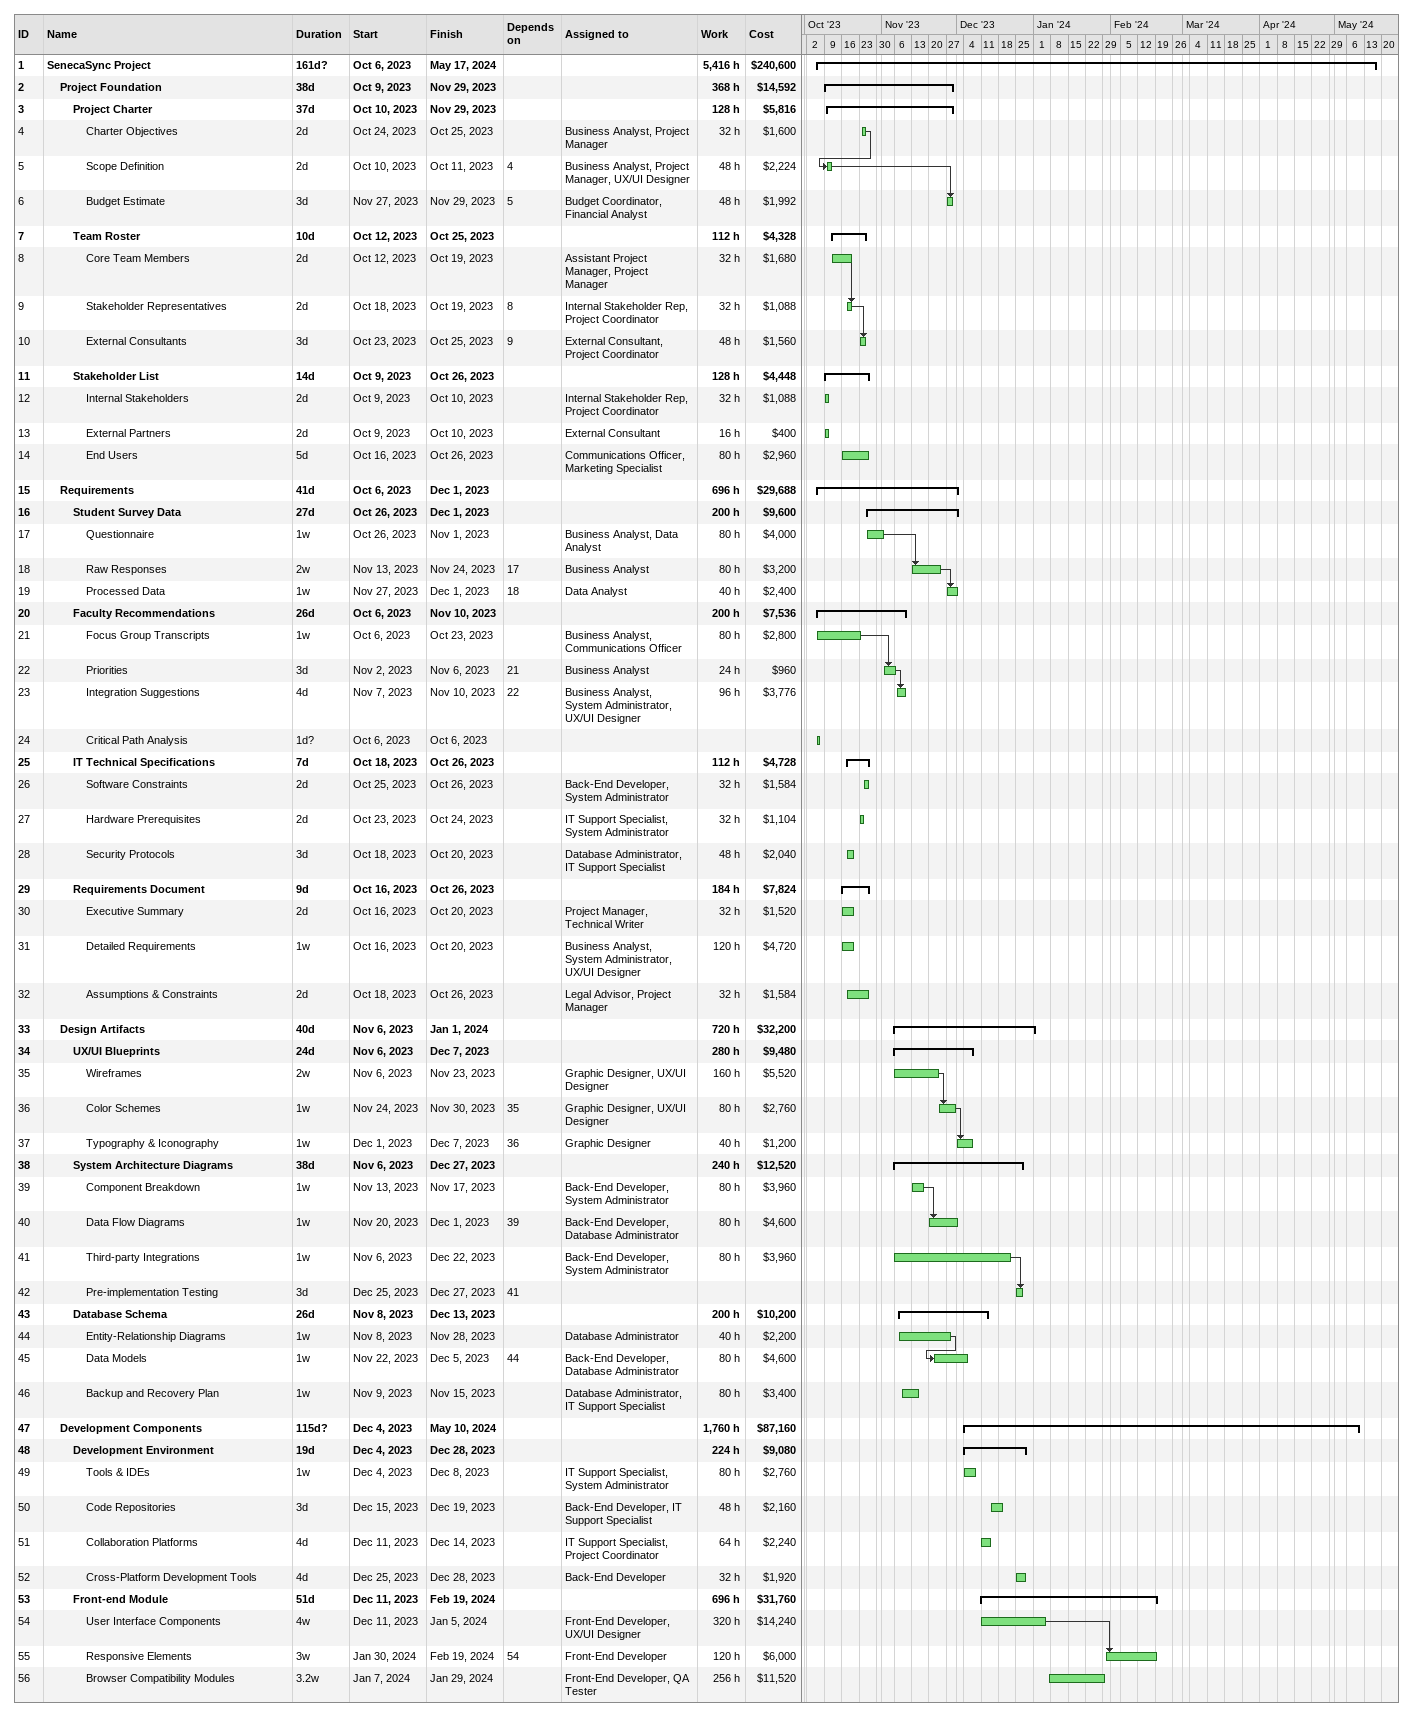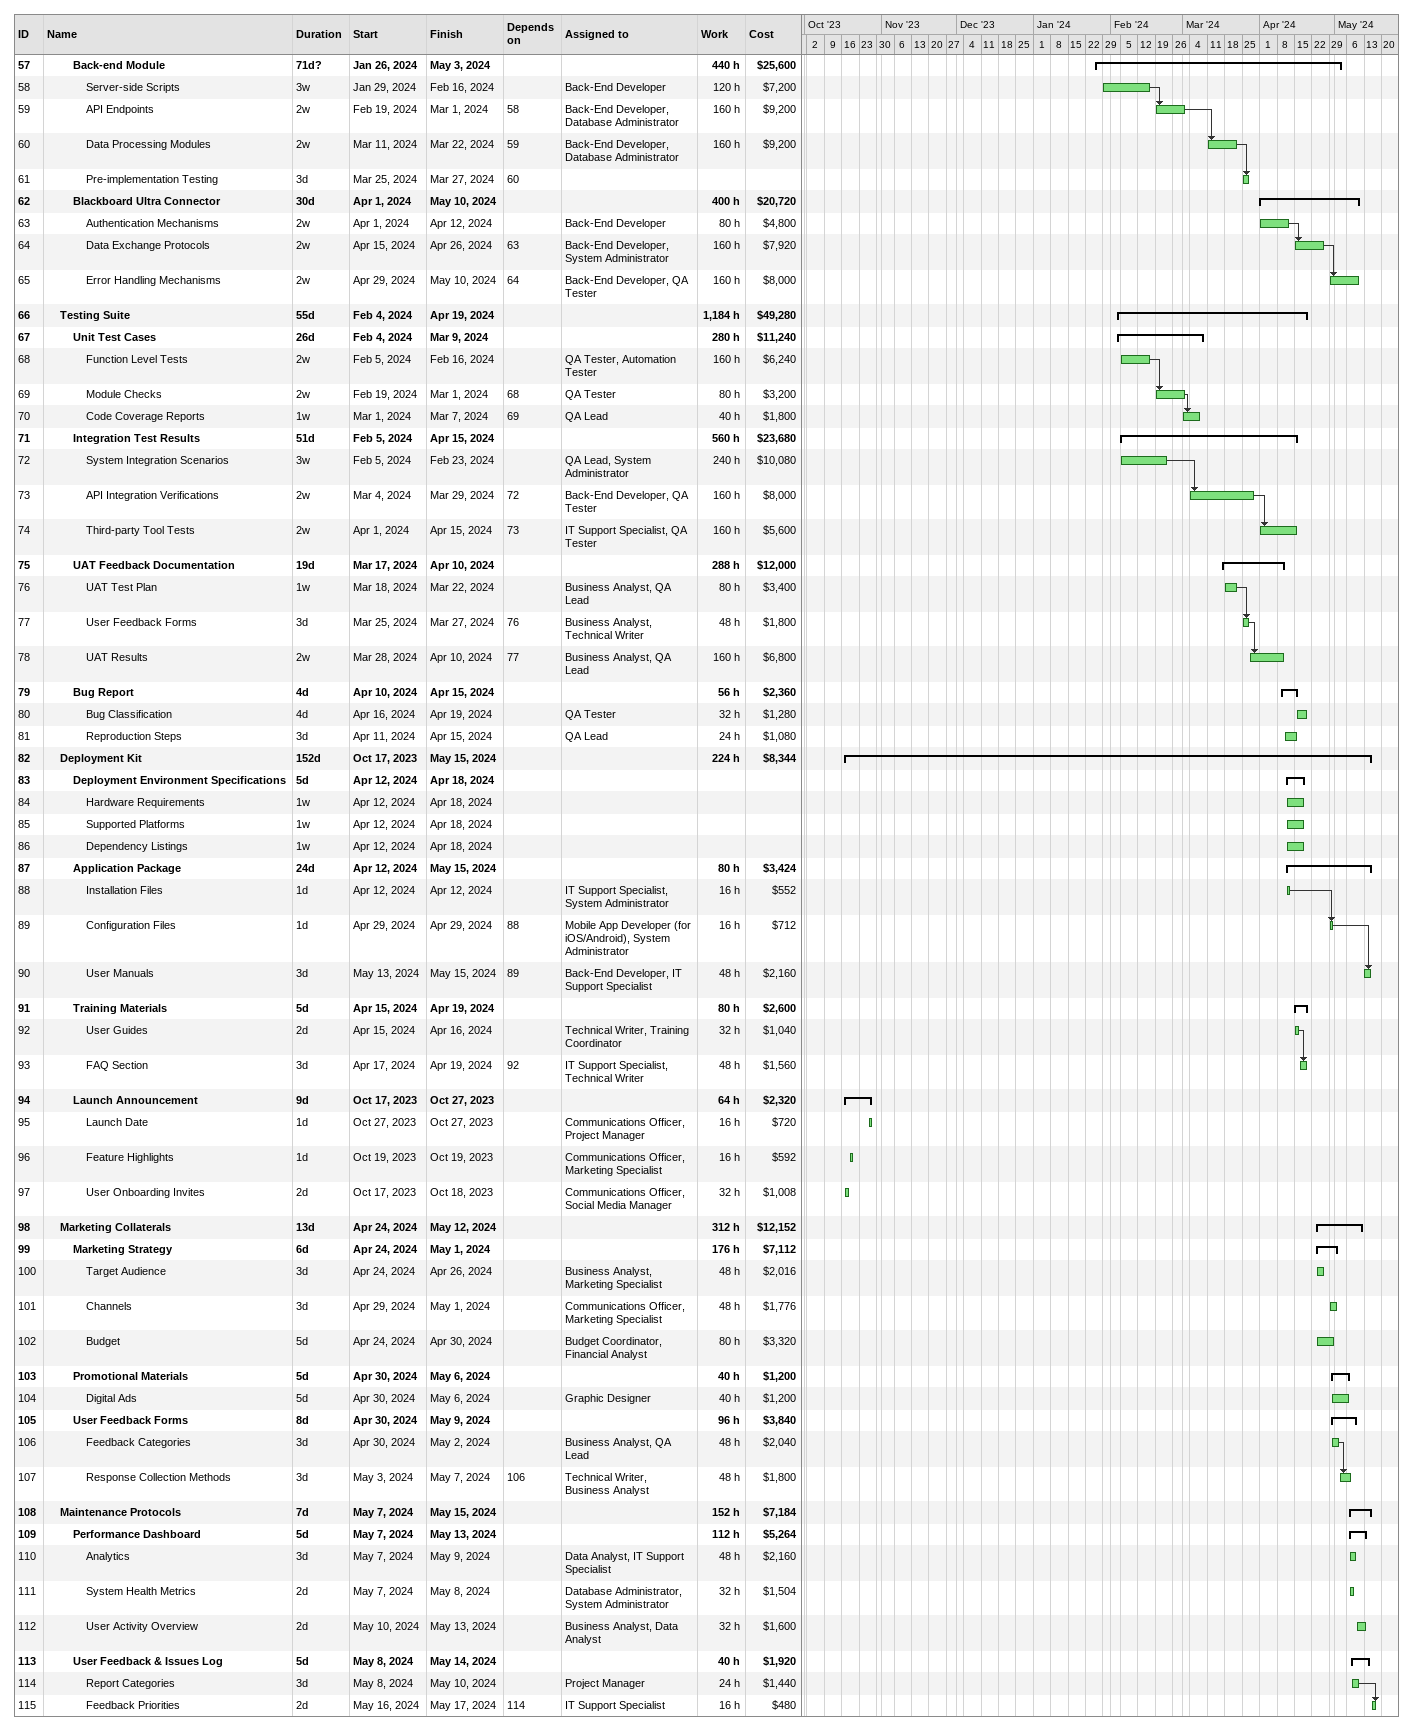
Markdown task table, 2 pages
| ID | Level | Task | Duration | Start | Finish | Predecessors | Resources | Work (h) | Cost ($) |
|---|---|---|---|---|---|---|---|---|---|
| 1 | 1 | **SenecaSync Project** | 161d? | 2023-10-06 | 2024-05-17 |  |  | 5416 | 240600 |
| 2 | 2 | **Project Foundation** | 38d | 2023-10-09 | 2023-11-29 |  |  | 368 | 14592 |
| 3 | 3 | **Project Charter** | 37d | 2023-10-10 | 2023-11-29 |  |  | 128 | 5816 |
| 4 | 4 | Charter Objectives | 2d | 2023-10-24 | 2023-10-25 |  | Business Analyst, Project Manager | 32 | 1600 |
| 5 | 4 | Scope Definition | 2d | 2023-10-10 | 2023-10-11 | 4 | Business Analyst, Project Manager, UX/UI Designer | 48 | 2224 |
| 6 | 4 | Budget Estimate | 3d | 2023-11-27 | 2023-11-29 | 5 | Budget Coordinator, Financial Analyst | 48 | 1992 |
| 7 | 3 | **Team Roster** | 10d | 2023-10-12 | 2023-10-25 |  |  | 112 | 4328 |
| 8 | 4 | Core Team Members | 2d | 2023-10-12 | 2023-10-19 |  | Assistant Project Manager, Project Manager | 32 | 1680 |
| 9 | 4 | Stakeholder Representatives | 2d | 2023-10-18 | 2023-10-19 | 8 | Internal Stakeholder Rep, Project Coordinator | 32 | 1088 |
| 10 | 4 | External Consultants | 3d | 2023-10-23 | 2023-10-25 | 9 | External Consultant, Project Coordinator | 48 | 1560 |
| 11 | 3 | **Stakeholder List** | 14d | 2023-10-09 | 2023-10-26 |  |  | 128 | 4448 |
| 12 | 4 | Internal Stakeholders | 2d | 2023-10-09 | 2023-10-10 |  | Internal Stakeholder Rep, Project Coordinator | 32 | 1088 |
| 13 | 4 | External Partners | 2d | 2023-10-09 | 2023-10-10 |  | External Consultant | 16 | 400 |
| 14 | 4 | End Users | 5d | 2023-10-16 | 2023-10-26 |  | Communications Officer, Marketing Specialist | 80 | 2960 |
| 15 | 2 | **Requirements** | 41d | 2023-10-06 | 2023-12-01 |  |  | 696 | 29688 |
| 16 | 3 | **Student Survey Data** | 27d | 2023-10-26 | 2023-12-01 |  |  | 200 | 9600 |
| 17 | 4 | Questionnaire | 1w | 2023-10-26 | 2023-11-01 |  | Business Analyst, Data Analyst | 80 | 4000 |
| 18 | 4 | Raw Responses | 2w | 2023-11-13 | 2023-11-24 | 17 | Business Analyst | 80 | 3200 |
| 19 | 4 | Processed Data | 1w | 2023-11-27 | 2023-12-01 | 18 | Data Analyst | 40 | 2400 |
| 20 | 3 | **Faculty Recommendations** | 26d | 2023-10-06 | 2023-11-10 |  |  | 200 | 7536 |
| 21 | 4 | Focus Group Transcripts | 1w | 2023-10-06 | 2023-10-23 |  | Business Analyst, Communications Officer | 80 | 2800 |
| 22 | 4 | Priorities | 3d | 2023-11-02 | 2023-11-06 | 21 | Business Analyst | 24 | 960 |
| 23 | 4 | Integration Suggestions | 4d | 2023-11-07 | 2023-11-10 | 22 | Business Analyst, System Administrator, UX/UI Designer | 96 | 3776 |
| 24 | 4 | Critical Path Analysis | 1d? | 2023-10-06 | 2023-10-06 |  |  |  |  |
| 25 | 3 | **IT Technical Specifications** | 7d | 2023-10-18 | 2023-10-26 |  |  | 112 | 4728 |
| 26 | 4 | Software Constraints | 2d | 2023-10-25 | 2023-10-26 |  | Back-End Developer, System Administrator | 32 | 1584 |
| 27 | 4 | Hardware Prerequisites | 2d | 2023-10-23 | 2023-10-24 |  | IT Support Specialist, System Administrator | 32 | 1104 |
| 28 | 4 | Security Protocols | 3d | 2023-10-18 | 2023-10-20 |  | Database Administrator, IT Support Specialist | 48 | 2040 |
| 29 | 3 | **Requirements Document** | 9d | 2023-10-16 | 2023-10-26 |  |  | 184 | 7824 |
| 30 | 4 | Executive Summary | 2d | 2023-10-16 | 2023-10-20 |  | Project Manager, Technical Writer | 32 | 1520 |
| 31 | 4 | Detailed Requirements | 1w | 2023-10-16 | 2023-10-20 |  | Business Analyst, System Administrator, UX/UI Designer | 120 | 4720 |
| 32 | 4 | Assumptions & Constraints | 2d | 2023-10-18 | 2023-10-26 |  | Legal Advisor, Project Manager | 32 | 1584 |
| 33 | 2 | **Design Artifacts** | 40d | 2023-11-06 | 2024-01-01 |  |  | 720 | 32200 |
| 34 | 3 | **UX/UI Blueprints** | 24d | 2023-11-06 | 2023-12-07 |  |  | 280 | 9480 |
| 35 | 4 | Wireframes | 2w | 2023-11-06 | 2023-11-23 |  | Graphic Designer, UX/UI Designer | 160 | 5520 |
| 36 | 4 | Color Schemes | 1w | 2023-11-24 | 2023-11-30 | 35 | Graphic Designer, UX/UI Designer | 80 | 2760 |
| 37 | 4 | Typography & Iconography | 1w | 2023-12-01 | 2023-12-07 | 36 | Graphic Designer | 40 | 1200 |
| 38 | 3 | **System Architecture Diagrams** | 38d | 2023-11-06 | 2023-12-27 |  |  | 240 | 12520 |
| 39 | 4 | Component Breakdown | 1w | 2023-11-13 | 2023-11-17 |  | Back-End Developer, System Administrator | 80 | 3960 |
| 40 | 4 | Data Flow Diagrams | 1w | 2023-11-20 | 2023-12-01 | 39 | Back-End Developer, Database Administrator | 80 | 4600 |
| 41 | 4 | Third-party Integrations | 1w | 2023-11-06 | 2023-12-22 |  | Back-End Developer, System Administrator | 80 | 3960 |
| 42 | 4 | Pre-implementation Testing | 3d | 2023-12-25 | 2023-12-27 | 41 |  |  |  |
| 43 | 3 | **Database Schema** | 26d | 2023-11-08 | 2023-12-13 |  |  | 200 | 10200 |
| 44 | 4 | Entity-Relationship Diagrams | 1w | 2023-11-08 | 2023-11-28 |  | Database Administrator | 40 | 2200 |
| 45 | 4 | Data Models | 1w | 2023-11-22 | 2023-12-05 | 44 | Back-End Developer, Database Administrator | 80 | 4600 |
| 46 | 4 | Backup and Recovery Plan | 1w | 2023-11-09 | 2023-11-15 |  | Database Administrator, IT Support Specialist | 80 | 3400 |
| 47 | 2 | **Development Components** | 115d? | 2023-12-04 | 2024-05-10 |  |  | 1760 | 87160 |
| 48 | 3 | **Development Environment** | 19d | 2023-12-04 | 2023-12-28 |  |  | 224 | 9080 |
| 49 | 4 | Tools & IDEs | 1w | 2023-12-04 | 2023-12-08 |  | IT Support Specialist, System Administrator | 80 | 2760 |
| 50 | 4 | Code Repositories | 3d | 2023-12-15 | 2023-12-19 |  | Back-End Developer, IT Support Specialist | 48 | 2160 |
| 51 | 4 | Collaboration Platforms | 4d | 2023-12-11 | 2023-12-14 |  | IT Support Specialist, Project Coordinator | 64 | 2240 |
| 52 | 4 | Cross-Platform Development Tools | 4d | 2023-12-25 | 2023-12-28 |  | Back-End Developer | 32 | 1920 |
| 53 | 3 | **Front-end Module** | 51d | 2023-12-11 | 2024-02-19 |  |  | 696 | 31760 |
| 54 | 4 | User Interface Components | 4w | 2023-12-11 | 2024-01-05 |  | Front-End Developer, UX/UI Designer | 320 | 14240 |
| 55 | 4 | Responsive Elements | 3w | 2024-01-30 | 2024-02-19 | 54 | Front-End Developer | 120 | 6000 |
| 56 | 4 | Browser Compatibility Modules | 3.2w | 2024-01-07 | 2024-01-29 |  | Front-End Developer, QA Tester | 256 | 11520 |
| 57 | 3 | **Back-end Module** | 71d? | 2024-01-26 | 2024-05-03 |  |  | 440 | 25600 |
| 58 | 4 | Server-side Scripts | 3w | 2024-01-29 | 2024-02-16 |  | Back-End Developer | 120 | 7200 |
| 59 | 4 | API Endpoints | 2w | 2024-02-19 | 2024-03-01 | 58 | Back-End Developer, Database Administrator | 160 | 9200 |
| 60 | 4 | Data Processing Modules | 2w | 2024-03-11 | 2024-03-22 | 59 | Back-End Developer, Database Administrator | 160 | 9200 |
| 61 | 4 | Pre-implementation Testing | 3d | 2024-03-25 | 2024-03-27 | 60 |  |  |  |
| 62 | 3 | **Blackboard Ultra Connector** | 30d | 2024-04-01 | 2024-05-10 |  |  | 400 | 20720 |
| 63 | 4 | Authentication Mechanisms | 2w | 2024-04-01 | 2024-04-12 |  | Back-End Developer | 80 | 4800 |
| 64 | 4 | Data Exchange Protocols | 2w | 2024-04-15 | 2024-04-26 | 63 | Back-End Developer, System Administrator | 160 | 7920 |
| 65 | 4 | Error Handling Mechanisms | 2w | 2024-04-29 | 2024-05-10 | 64 | Back-End Developer, QA Tester | 160 | 8000 |
| 66 | 2 | **Testing Suite** | 55d | 2024-02-04 | 2024-04-19 |  |  | 1184 | 49280 |
| 67 | 3 | **Unit Test Cases** | 26d | 2024-02-04 | 2024-03-09 |  |  | 280 | 11240 |
| 68 | 4 | Function Level Tests | 2w | 2024-02-05 | 2024-02-16 |  | QA Tester, Automation Tester | 160 | 6240 |
| 69 | 4 | Module Checks | 2w | 2024-02-19 | 2024-03-01 | 68 | QA Tester | 80 | 3200 |
| 70 | 4 | Code Coverage Reports | 1w | 2024-03-01 | 2024-03-07 | 69 | QA Lead | 40 | 1800 |
| 71 | 3 | **Integration Test Results** | 51d | 2024-02-05 | 2024-04-15 |  |  | 560 | 23680 |
| 72 | 4 | System Integration Scenarios | 3w | 2024-02-05 | 2024-02-23 |  | QA Lead, System Administrator | 240 | 10080 |
| 73 | 4 | API Integration Verifications | 2w | 2024-03-04 | 2024-03-29 | 72 | Back-End Developer, QA Tester | 160 | 8000 |
| 74 | 4 | Third-party Tool Tests | 2w | 2024-04-01 | 2024-04-15 | 73 | IT Support Specialist, QA Tester | 160 | 5600 |
| 75 | 3 | **UAT Feedback Documentation** | 19d | 2024-03-17 | 2024-04-10 |  |  | 288 | 12000 |
| 76 | 4 | UAT Test Plan | 1w | 2024-03-18 | 2024-03-22 |  | Business Analyst, QA Lead | 80 | 3400 |
| 77 | 4 | User Feedback Forms | 3d | 2024-03-25 | 2024-03-27 | 76 | Business Analyst, Technical Writer | 48 | 1800 |
| 78 | 4 | UAT Results | 2w | 2024-03-28 | 2024-04-10 | 77 | Business Analyst, QA Lead | 160 | 6800 |
| 79 | 3 | **Bug Report** | 4d | 2024-04-10 | 2024-04-15 |  |  | 56 | 2360 |
| 80 | 4 | Bug Classification | 4d | 2024-04-16 | 2024-04-19 |  | QA Tester | 32 | 1280 |
| 81 | 4 | Reproduction Steps | 3d | 2024-04-11 | 2024-04-15 |  | QA Lead | 24 | 1080 |
| 82 | 2 | **Deployment Kit** | 152d | 2023-10-17 | 2024-05-15 |  |  | 224 | 8344 |
| 83 | 3 | **Deployment Environment Specifications** | 5d | 2024-04-12 | 2024-04-18 |  |  |  |  |
| 84 | 4 | Hardware Requirements | 1w | 2024-04-12 | 2024-04-18 |  |  |  |  |
| 85 | 4 | Supported Platforms | 1w | 2024-04-12 | 2024-04-18 |  |  |  |  |
| 86 | 4 | Dependency Listings | 1w | 2024-04-12 | 2024-04-18 |  |  |  |  |
| 87 | 3 | **Application Package** | 24d | 2024-04-12 | 2024-05-15 |  |  | 80 | 3424 |
| 88 | 4 | Installation Files | 1d | 2024-04-12 | 2024-04-12 |  | IT Support Specialist, System Administrator | 16 | 552 |
| 89 | 4 | Configuration Files | 1d | 2024-04-29 | 2024-04-29 | 88 | Mobile App Developer (for iOS/Android), System Administrator | 16 | 712 |
| 90 | 4 | User Manuals | 3d | 2024-05-13 | 2024-05-15 | 89 | Back-End Developer, IT Support Specialist | 48 | 2160 |
| 91 | 3 | **Training Materials** | 5d | 2024-04-15 | 2024-04-19 |  |  | 80 | 2600 |
| 92 | 4 | User Guides | 2d | 2024-04-15 | 2024-04-16 |  | Technical Writer, Training Coordinator | 32 | 1040 |
| 93 | 4 | FAQ Section | 3d | 2024-04-17 | 2024-04-19 | 92 | IT Support Specialist, Technical Writer | 48 | 1560 |
| 94 | 3 | **Launch Announcement** | 9d | 2023-10-17 | 2023-10-27 |  |  | 64 | 2320 |
| 95 | 4 | Launch Date | 1d | 2023-10-27 | 2023-10-27 |  | Communications Officer, Project Manager | 16 | 720 |
| 96 | 4 | Feature Highlights | 1d | 2023-10-19 | 2023-10-19 |  | Communications Officer, Marketing Specialist | 16 | 592 |
| 97 | 4 | User Onboarding Invites | 2d | 2023-10-17 | 2023-10-18 |  | Communications Officer, Social Media Manager | 32 | 1008 |
| 98 | 2 | **Marketing Collaterals** | 13d | 2024-04-24 | 2024-05-12 |  |  | 312 | 12152 |
| 99 | 3 | **Marketing Strategy** | 6d | 2024-04-24 | 2024-05-01 |  |  | 176 | 7112 |
| 100 | 4 | Target Audience | 3d | 2024-04-24 | 2024-04-26 |  | Business Analyst, Marketing Specialist | 48 | 2016 |
| 101 | 4 | Channels | 3d | 2024-04-29 | 2024-05-01 |  | Communications Officer, Marketing Specialist | 48 | 1776 |
| 102 | 4 | Budget | 5d | 2024-04-24 | 2024-04-30 |  | Budget Coordinator, Financial Analyst | 80 | 3320 |
| 103 | 3 | **Promotional Materials** | 5d | 2024-04-30 | 2024-05-06 |  |  | 40 | 1200 |
| 104 | 4 | Digital Ads | 5d | 2024-04-30 | 2024-05-06 |  | Graphic Designer | 40 | 1200 |
| 105 | 3 | **User Feedback Forms** | 8d | 2024-04-30 | 2024-05-09 |  |  | 96 | 3840 |
| 106 | 4 | Feedback Categories | 3d | 2024-04-30 | 2024-05-02 |  | Business Analyst, QA Lead | 48 | 2040 |
| 107 | 4 | Response Collection Methods | 3d | 2024-05-03 | 2024-05-07 | 106 | Technical Writer, Business Analyst | 48 | 1800 |
| 108 | 2 | **Maintenance Protocols** | 7d | 2024-05-07 | 2024-05-15 |  |  | 152 | 7184 |
| 109 | 3 | **Performance Dashboard** | 5d | 2024-05-07 | 2024-05-13 |  |  | 112 | 5264 |
| 110 | 4 | Analytics | 3d | 2024-05-07 | 2024-05-09 |  | Data Analyst, IT Support Specialist | 48 | 2160 |
| 111 | 4 | System Health Metrics | 2d | 2024-05-07 | 2024-05-08 |  | Database Administrator, System Administrator | 32 | 1504 |
| 112 | 4 | User Activity Overview | 2d | 2024-05-10 | 2024-05-13 |  | Business Analyst, Data Analyst | 32 | 1600 |
| 113 | 3 | **User Feedback & Issues Log** | 5d | 2024-05-08 | 2024-05-14 |  |  | 40 | 1920 |
| 114 | 4 | Report Categories | 3d | 2024-05-08 | 2024-05-10 |  | Project Manager | 24 | 1440 |
| 115 | 4 | Feedback Priorities | 2d | 2024-05-16 | 2024-05-17 | 114 | IT Support Specialist | 16 | 480 |
